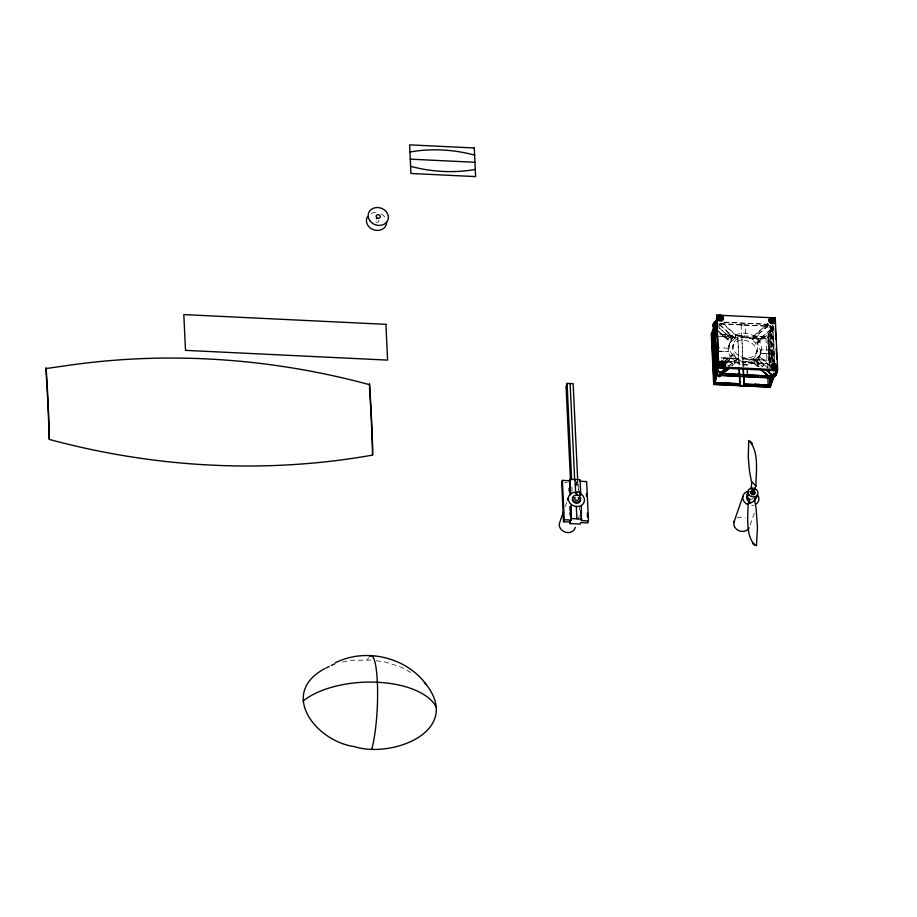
<?xml version="1.0" encoding="UTF-8"?>
<svg xmlns="http://www.w3.org/2000/svg" width="917" height="917" viewBox="0 0 917 917"><rect width="100%" height="100%" fill="white"/><g stroke="black" fill="none" stroke-linecap="round" stroke-linejoin="round"><path stroke-width="0.69" stroke-dasharray="4.58 3.44" d="M760.491 351.383C759.792 346.454 761.248 358.398 758.118 359.155L767.586 367.637M728.098 349.985L729.623 342.981M744.913 336.699C721.908 337.399 734.735 372.256 753.189 358.765C766.039 346.832 747.47 330.04 734.953 338.396L719.169 324.263M733.566 344.093C730.436 357.424 753.212 364.118 757.259 350.775M756.101 354.1C759.242 340.78 736.466 334.086 732.419 347.417M565.227 506.631L567.027 501.416M576.667 483.637L577.366 481.631M578.616 490.354L578.868 483.225M578.019 519.515L579.372 515.606M722.665 334.751L726.814 334.625C728.889 337.915 720.819 337.525 722.779 334.43M724.659 336.012L728.109 339.107L724.659 336.012L727.892 333.077L731.342 336.172L728.109 339.107M727.892 333.077L731.296 336.333M723.754 357.997L738.861 358.409L721.576 358.054M728.281 348.208L720.395 347.83M728.476 346.305L731.56 339.038L718.928 327.724M719.1 331.645L730.677 342.018L731.72 339.015L735.835 335.427L722.149 323.174M730.677 342.018L734.792 338.43L735.835 335.427M734.953 338.396L736.099 335.072L722.424 322.818M741.028 324.973L745.131 325.008L745.681 336.631M737.658 335.473L741.807 335.347L742.736 359.074L767.048 360.094L742.793 358.914M729.141 360.908L732.649 363.843L730.471 365.86M738.701 358.879L737.738 337.261L720.097 336.413M726.883 361.573L731.136 357.848L732.282 354.524L725.095 360.805M726.287 362.398L731.434 357.905L732.465 354.902L736.936 358.902L735.893 361.906L731.777 365.493M741.807 335.347L743.114 366.949M731.961 365.872L736.076 362.284L737.234 358.96L730.035 365.241M738.999 365.321L739.033 361.986L724.04 361.264M742.908 358.604L757.901 359.326L758.072 362.903L742.908 362.662L767.22 363.671L742.965 362.502M742.908 364.737L747 364.771L747.126 367.35M747.802 337.147L752.444 339.244L753.602 335.92L768.01 323.334M770.108 325.718L773.673 328.916L757.213 343.302L752.742 339.29L753.785 336.287L768.194 323.712M755.929 337.513L759.391 340.608L755.929 337.513L759.161 334.579L762.566 337.834L759.161 334.579M757.213 343.302L758.244 340.287L773.684 326.807M773.398 353.939L760.262 353.297L773.398 353.939L773.283 350.202L760.101 349.721L757.396 343.669L758.542 340.345L773.982 326.865M736.076 362.284C741.223 365.47 748.18 366.066 753.568 363.121L754.725 359.796L762.096 366.399M758.061 366.548L753.843 362.777L754.886 359.762L759.001 356.174L769.523 365.608M759.001 356.174L757.786 359.647L758.072 362.903M758.118 359.155L759.276 355.83L768.744 364.313M760.055 355.223L761.202 351.887M766.039 338.625L741.727 337.616L766.039 338.625L766.99 360.243M758.967 366.743L757.236 365.195L760.468 362.261L763.918 365.356L760.468 362.261M773.02 361.848L771.059 327.06L767.655 336.917L769.134 368.393M769.134 362.845L767.919 337.089L771.392 327.082M769.065 334.865L768.022 337.869L769.065 334.865C770.131 380.544 769.844 368.107 769.386 334.877M769.764 332.86C772.458 318.245 768.664 355.521 771.094 354.34L770.085 332.871M774.796 362.364L773.214 328.641L772.297 330.647L773.799 362.547M773.214 328.641L772.607 330.384L774.131 362.696M770.773 354.317L771.816 351.314L770.807 329.856M771.094 354.34L771.816 351.314M769.948 359.349L772.55 351.83L773.295 351.864L769.982 359.923M770.246 359.9C767.861 369.184 771.335 353.87 770.383 362.765M771.14 362.192C771.266 356.014 772.653 347.589 771.461 362.204M754.313 513.153L749.808 526.175A8.207 7.027 19.1 0 0 749.888 524.329M728.167 338.946L731.342 336.172M725.267 361.183L732.465 354.902M752.444 339.244L768.916 324.859M752.742 339.29L769.214 324.916M729.198 360.748L725.966 363.682L728.557 366.009M728.706 366.078L736.936 358.902M759.391 340.608L762.623 337.674M757.396 343.669L773.856 329.295L769.902 325.753M753.843 362.777L757.958 359.189L767.426 367.671M757.236 365.195L760.411 362.421M761.798 367.201L763.918 365.356M342.477 662.108L350.409 660.263L371.316 660.08M724.659 322.119L768.251 324.228L767.655 325.971L718.435 323.598M723.662 322.36L767.942 324.492L767.346 326.234L718.768 323.896M719.822 334.774L767.919 337.089M719.146 336.528L737.692 337.422M719.306 351.177L728.499 351.624L717.942 351.28M721.117 357.871L738.758 358.719M726.654 361.711L738.919 362.307M726.023 361.848L738.861 362.467M564.517 482.537L567.348 482.674M574.558 484.554L578.352 484.726M376.268 660.756L384.934 661.936L401.233 667.175L412.249 673.227M753.785 336.287L758.244 340.287M719.008 324.286L734.792 338.43M719.088 327.701L731.72 339.015M754.886 359.762L762.256 366.364M757.293 365.035L759.012 366.582M718.263 331.495L730.402 342.373M753.568 363.121L757.786 366.892M731.434 357.905L735.893 361.906M727.743 365.069L729.473 366.617M731.136 357.848L728.82 353.71L728.155 349.824M772.905 328.905L774.475 362.192M771.059 327.06L772.744 362.742M771.976 354.89L772.32 362.043M770.567 359.923L770.704 362.777M768.354 337.88L769.363 359.349M767.22 363.671L767.357 368.118M756.777 338.178C758.497 334.865 750.943 334.499 752.742 337.983M743.079 362.181L743.263 366.284M741.085 324.813L741.578 336.585M742.965 364.576L743.022 367.316M737.772 335.152L739.228 366.089M723.868 357.676L723.868 360.381M579.406 507.216L579.533 510.024M577.756 481.505L578.157 490.01M576.575 481.666L576.85 487.34M571.956 486.881L572.162 491.134M569.56 512.351L569.698 515.159M371.087 213.489A10.259 8.792 19.1 0 1 378.71 212.962M381.197 213.97A10.259 8.792 19.1 0 1 386.16 219.633M378.778 220.103A2.052 1.754 19.1 0 1 376.933 222.258A2.052 1.754 19.1 0 1 374.881 219.92M753.648 505.175A8.207 7.027 19.1 0 1 751.596 505.416M737.165 518.082A8.207 7.027 19.1 0 1 745.212 518.105M753.017 498.493A2.052 1.754 19.1 0 1 750.782 499.215M772.572 325.512A1.972 1.685 19.1 0 1 768.801 324.515M720.372 323.277A1.972 1.685 19.1 0 1 718.619 323.873M773.616 325.902A3.404 2.911 19.1 0 1 769.111 328.424A3.404 2.911 19.1 0 1 767.793 323.518M772.263 325.627A2.052 1.754 19.1 0 1 769.787 327.426A2.052 1.754 19.1 0 1 768.629 324.549M721.771 323.403A3.404 2.911 19.1 0 1 718.55 326.211M720.407 323.139A2.052 1.754 19.1 0 1 718.733 325.031M367.602 659.575A51.077 8.54 -87.2 0 1 368.68 657.535M733.508 336.768L731.078 339.611A16.414 14.053 19.1 0 0 731.755 353.916L737.91 359.441A16.414 14.053 19.1 0 0 754.083 360.221L759.757 355.269A16.414 14.053 19.1 0 0 759.081 340.952L752.914 335.439A16.414 14.053 19.1 0 0 736.752 334.659L733.508 336.768"/><path stroke-width="1.38" d="M722.527 317.614L720.602 317.523C719.066 320.01 716.166 316.376 719.891 317.809L719.925 315.78L720.521 315.815C719.593 318.268 725.209 317.97 720.51 318.371L720.636 319.712M720.487 317.844L720.521 315.815M720.154 363.407L722.057 363.82L722.08 361.791L722.676 361.814L722.653 363.854L724.717 364.152L720.154 363.407C719.983 364.874 722.413 364.553 722.756 363.533L724.694 363.625M722.653 363.854L722.676 361.814M771.954 365.917L773.833 366.296L773.856 364.267L774.452 364.29C772.699 367.43 779.771 365.86 774.567 366.536L771.942 365.883C771.77 367.339 774.189 367.018 774.533 366.009L776.47 366.101M774.429 366.33L774.452 364.29M754.565 500.888L754.657 496.716M748.089 503.811C748.226 513.829 744.707 538.554 756.456 545.821L757.442 527.55L756.17 509.118L754.76 500.797L751 502.688M771.827 318.933L772.492 318.44C771.598 320.881 777.158 320.606 772.492 320.996L772.607 322.337M751.092 489.3L751.757 482.147M755.917 486.044C755.883 472.255 759.7 451.519 748.753 440.435L748.261 457.285L749.487 470.914L751.355 481.23L755.917 486.044L755.081 487.97M49.289 439.381L49.266 432.824A513.898 85.98 -87.2 0 0 46.458 373.185L46.079 367.877L46.205 373.918A411.492 68.844 -87.2 0 1 49.014 433.569L49.254 439.403A667.003 571.131 19.1 0 0 372.589 455.096L372.68 448.711A513.898 85.98 -87.2 0 0 369.872 389.072L369.494 383.776L369.62 389.805A411.492 68.844 -87.2 0 1 372.428 449.456L372.589 455.096M335.141 662.899C365.654 647.391 406.288 657.134 426.405 684.712C462.351 731.709 391.593 758.519 354.478 746.644C316.182 741.326 278.229 693.619 324.767 668.619M715.558 350.924L713.392 357.183L715.203 347.417M713.392 357.183L715.214 349.079L715.994 349.675L715.249 349.652L715.317 351.154L717.942 351.28M748.043 504.155L749.728 499.341M748.249 504.086L749.808 499.203M577.687 480.084L573.148 383.684L567.084 383.386L566.053 386.401L570.454 479.958M580.805 495.18L580.083 479.729L569.973 479.236L569.457 480.737L562.385 480.393L561.685 482.399L563.542 521.75L570.615 522.094L570.087 523.596L580.197 524.077L580.713 522.575L587.797 522.919L588.485 520.913L586.639 481.563L579.555 481.23M563.428 511.835L559.37 523.561A8.207 7.027 19.1 0 0 565.972 532.353A8.207 7.027 19.1 0 0 575.314 527.321M567.485 500.12L568.38 497.518M563.542 521.75L564.23 519.744L562.385 480.393M564.23 519.744L571.302 520.088L571.234 505.932M588.485 520.913L581.412 520.569L581.332 506.425M716.395 320.629L713.667 323.013L712.52 326.337L717.254 330.59M716.911 320.297L713.827 322.99L712.796 325.993L718.057 330.705M716.658 315.093L718.745 367.923L777.307 370.743L777.65 369.746L775.22 317.924L716.658 315.093L718.745 367.923M773.616 374.354L773.742 377.162L770.28 387.18L713.69 384.452L711.328 334.361L713.93 326.853M716.842 369.115L714.492 325.822L713.884 327.564L715.936 371.121L716.532 369.379M713.839 328.057L711.707 334.224L714.068 384.303L770.005 386.997L773.421 377.139L773.318 374.904M714.824 326.12L714.217 327.862L716.246 370.858L714.687 372.21L719.627 376.646L728.877 368.565M712.807 332.149L711.764 335.152L713.094 356.633L713.816 353.607L713.128 332.16M714.824 351.624L713.495 330.143L714.859 327.151M713.437 336.252L714.114 350.558M719.891 317.809L719.925 315.78M720.51 318.371L720.005 317.488L718 317.397M714.503 351.612L715.868 348.62L715.18 350.626M713.094 356.633L713.793 354.627M713.357 356.621L714.664 352.862M713.976 357.183L712.945 360.198L714.309 357.206L714.985 378.652L714.274 381.667L713.266 360.209M716.704 374.663L715.684 376.646L714.675 355.188L716.039 352.197L715.134 358.066M714.618 361.298L715.019 369.872M714.687 372.21L715.833 368.886L718.917 366.192M725.622 368.772L720.487 373.265L719.444 376.268L714.973 372.268L716.017 369.264L718.08 367.465M715.684 376.646L716.727 373.643M714.618 380.67L715.111 374.377M713.69 384.452L717.151 374.434L717.266 369.975L717.484 374.445L714.068 384.303M715.627 382.756L739.927 383.764L715.627 382.756L715.271 374.01M722.057 363.82L722.08 361.791M719.627 376.646L720.773 373.322L726.952 367.935M721.473 373.815L720.877 375.557L770.097 377.93L770.704 376.188L721.794 373.54L770.704 376.188M724.934 383.042L729.084 382.916C731.158 386.206 723.089 385.816 725.049 382.721M739.962 385.713L744.168 385.427L743.458 370.388M774.498 320.239L770.142 320.732L769.971 320.022L771.862 320.434L771.896 318.405M772.492 320.996L771.976 320.113L769.982 320.056M774.865 318.921L775.22 317.924M755.035 384.166L755.012 386.275L755.035 384.166L759.081 384.361L759.058 386.47L759.081 384.361M770.36 375.878L769.764 377.621L764.044 377.345M773.833 366.296L773.856 364.267M758.187 384.808L768.228 385.129L743.916 384.12L755.333 384.67M774.556 368.175C774.899 364.53 773.994 370.606 773.856 366.823M771.461 379.145L772.618 375.821L777.158 371.855L776.011 375.179L771.461 379.145L759.884 368.783M770.005 386.997L769.535 376.979L771.736 378.801L772.779 375.798L767.518 371.076M771.117 378.503C769.627 390.459 771.335 383.375 771.449 378.515M772.641 377.357L772.274 379.374M771.736 378.801L775.851 375.213L776.882 372.21M733.852 522.415L742.873 496.372M718.447 317.236L718.32 317.454A1.972 1.685 19.1 0 0 718.401 318.761M772.481 365.551L772.252 365.929A1.972 1.685 19.1 0 0 772.343 367.247A2.052 1.754 19.1 0 1 772.515 365.425M748.112 503.914L750.977 502.699M724.671 364.187L722.791 364.06L722.86 365.723L722.264 365.7L722.195 364.026L720.189 363.934M714.973 372.268L718.057 369.574M723.559 372.68L728.694 368.187M776.401 366.697L774.452 366.857M326.016 668.034L329.203 666.499M331.335 665.49L334.533 663.954M45.861 368.577L72.156 364.84A667.003 571.131 19.1 0 1 369.264 384.601M752.49 489.185L754.874 489.919M753.636 494.423L751.298 493.724M720.2 315.322L719.146 315.253A3.404 2.911 19.1 0 0 716.876 317.248L716.945 318.784A3.404 2.911 19.1 0 0 719.421 320.996L721.152 321.076A3.404 2.911 19.1 0 0 723.433 319.093L723.353 317.557A3.404 2.911 19.1 0 0 720.888 315.345M410.277 159.157L474.949 162.275M719.845 316.72L720.441 316.755M718.022 317.924L720.028 318.016L720.109 319.689L720.705 319.712L720.624 318.05L722.55 318.142M769.993 320.549L771.999 320.641L772.676 322.337L772.595 320.675L774.533 320.767M719.914 318.337L720.567 319.425M771.896 320.961L772.538 322.039M713.495 330.143L714.228 338.74M711.328 334.361L717.186 334.487M714.813 336.161L717.461 336.287M714.859 336.321L717.713 336.459M715.145 347.577L719.088 347.761M715.375 350.993L718 351.119M715.994 361.195L718.641 361.321M716.039 361.367L718.894 361.504M722 362.731L722.596 362.754M773.776 365.207L774.372 365.23M771.965 366.41L773.971 366.502L774.04 368.164M773.902 367.877L774.498 367.9M719.1 366.915L777.65 369.746M725.473 375.489L739.755 376.176M744.799 376.417L758.325 377.07M755.127 385.954L759.161 386.149M752.479 488.853L755.046 489.208M751.046 492.383L754.817 492.567M753.648 494.756L751.585 494.664M571.83 518.586L581.928 519.068M720.017 315.196L720.9 315.437A2.74 2.338 19.1 0 1 722.883 317.213L722.94 318.451A2.74 2.338 19.1 0 1 721.117 320.044L719.719 319.976A2.74 2.338 19.1 0 1 717.736 318.199L717.679 316.973A2.74 2.338 19.1 0 1 719.501 315.368M722.172 361.206L723.043 361.344A3.404 2.911 19.1 0 1 725.519 363.568L725.588 365.104A3.404 2.911 19.1 0 1 723.318 367.087L721.576 367.006A3.404 2.911 19.1 0 1 719.111 364.783L719.031 363.247A3.404 2.911 19.1 0 1 721.312 361.264L723.066 361.447A2.74 2.338 19.1 0 1 725.049 363.224L725.106 364.462A2.74 2.338 19.1 0 1 723.272 366.055L721.885 365.986A2.74 2.338 19.1 0 1 719.902 364.209L719.845 362.972A2.74 2.338 19.1 0 1 721.668 361.378M721.243 316.846L720.785 316.606A1.972 1.685 19.1 0 0 719.306 316.56A2.052 1.754 19.1 0 1 721.347 316.892M775.186 365.321L774.727 365.092A1.972 1.685 19.1 0 0 773.73 364.943M754.049 544.881L754.806 545.317M424.399 682.936L426.405 684.712M750.266 441.329L750.966 441.948M773.902 373.299L776.011 375.179M773.742 373.322L775.851 375.213M713.827 322.99L715.936 324.87M713.667 323.013L717.873 326.784M766.303 370.17L772.618 375.821M764.365 372.199L767.529 375.03M715.833 368.886L720.773 373.322M716.017 369.264L720.487 373.265M752.605 543.403L753.465 544.4M751.504 442.567L752.284 443.771M775.301 328.171L775.839 339.531M776.24 348.036L776.768 359.395M777.169 367.9L777.307 370.743M772.412 319.368L772.458 320.469M771.816 319.345L771.862 320.434M770.269 378.664L770.544 384.383M769.879 377.219L770.28 387.18M767.758 375.11L768.171 385.289M747.183 368.645L747.435 375.259M752.846 490.801A1.914 1.639 19.1 0 1 754.599 493.392A1.914 1.639 19.1 0 1 751.332 493.231A1.914 1.639 19.1 0 1 752.846 490.801A2.052 1.754 19.1 0 1 754.748 493.484A2.052 1.754 19.1 0 1 751.241 493.312A2.052 1.754 19.1 0 1 752.868 490.721L753.006 494.137M743.641 376.807L744.054 385.748M743.137 368.451L743.389 375.064M739.194 368.026L740.019 385.553M739.136 368.187L739.881 383.925M715.329 328.848L717.197 368.554M714.492 325.822L716.658 372.21M714.63 347.325L714.767 350.191M715.535 366.651L715.673 369.505M715.81 372.371L716.005 376.658M713.266 335.026L713.999 350.764M714.309 357.206L714.905 370.078M586.399 493.403L586.536 496.223M587.327 513.084L587.522 517.303M580.025 491.065L580.22 495.283M580.954 510.735L581.412 520.569M575.028 479.476L575.693 493.529M576.289 506.184L576.885 518.827M570.122 383.535L574.672 479.935M567.084 383.386L571.623 479.786M569.973 479.236L570.706 494.699M569.457 480.737L570.122 494.79M570.649 506.035L571.302 520.088M569.021 488.36L569.159 491.168M569.881 506.631L570.087 510.849M569.961 520.787L570.087 523.596M386.607 221.96A10.259 8.792 19.1 0 1 374.296 229.984A10.259 8.792 19.1 0 1 367.545 216.584M376.245 218.727A2.052 1.754 19.1 0 1 376.761 218.682M475.281 169.439A133.401 114.224 19.1 0 1 410.61 166.309M409.933 152.004A133.401 114.224 19.1 0 1 474.605 155.122M756.88 495.833A5.101 4.367 19.1 0 1 754.542 499.559M749.521 499.318A5.101 4.367 19.1 0 1 749.155 491.615M757.453 494.699A8.207 7.027 19.1 0 1 755.516 504.476M747.458 504.442A8.207 7.027 19.1 0 1 742.77 497.289A8.207 7.027 19.1 0 1 748.043 491.329M749.178 527.905A8.207 7.027 19.1 0 1 738.449 530.485A8.207 7.027 19.1 0 1 734.483 520.684M749.991 501.92A4.104 3.519 19.1 0 1 747.894 495.845M754.92 498.71A4.104 3.519 19.1 0 1 754.462 500.476M755.264 497.713A4.104 3.519 19.1 0 1 754.198 500.178M749.349 500.51A4.104 3.519 19.1 0 1 747.63 495.558M579.75 493.208A8.207 7.027 19.1 0 1 584.335 501.278A8.207 7.027 19.1 0 1 577.102 506.562L576.701 506.551A8.207 7.027 19.1 0 1 568.288 498.252A8.207 7.027 19.1 0 1 577.733 492.486M578.1 497.461A2.052 1.754 19.1 0 1 578.214 499.994A2.052 1.754 19.1 0 1 575.36 499.857A2.052 1.754 19.1 0 1 575.246 497.323M579.796 498.046A4.104 3.519 19.1 0 1 578.845 502.699A4.104 3.519 19.1 0 1 573.4 501.817A4.104 3.519 19.1 0 1 573.412 496.991M579.464 496.269A4.104 3.519 19.1 0 1 578.902 501.851A4.104 3.519 19.1 0 1 572.873 499.398A4.104 3.519 19.1 0 1 576.564 495.077M773.329 364.92A2.052 1.754 19.1 0 1 774.361 364.863M774.876 365.012A2.052 1.754 19.1 0 1 775.346 365.275M776.149 366.513A2.052 1.754 19.1 0 1 776.034 367.419M720.51 364.691A2.052 1.754 19.1 0 1 720.338 363.762M721.083 362.628A2.052 1.754 19.1 0 1 723.547 362.777M723.926 363.132A2.052 1.754 19.1 0 1 724.201 363.556M724.361 364.473A2.052 1.754 19.1 0 0 724.35 364.015A1.972 1.685 19.1 0 1 724.247 364.462M772.32 322.52A2.052 1.754 19.1 0 1 771.793 322.486M770.154 321.294A2.052 1.754 19.1 0 1 770.727 319.231M773.891 321.535A2.052 1.754 19.1 0 0 774.005 320.618A1.972 1.685 19.1 0 1 773.959 321.512M720.98 319.93A2.052 1.754 19.1 0 1 719.432 319.827M718.309 318.795A2.052 1.754 19.1 0 1 718.263 317.431M722 317.66A2.052 1.754 19.1 0 1 722.16 318.589M772.492 322.509A1.972 1.685 19.1 0 1 771.484 322.36M770.383 321.386A1.972 1.685 19.1 0 1 770.291 320.079L770.521 319.689A1.972 1.685 19.1 0 1 770.853 319.391M773.214 319.471A1.972 1.685 19.1 0 1 773.593 319.804M775.358 368.049A1.972 1.685 19.1 0 1 774.934 368.267M776 366.491A1.972 1.685 19.1 0 1 775.92 367.373M720.407 364.336A1.972 1.685 19.1 0 1 720.475 363.453M721.049 362.777A1.972 1.685 19.1 0 1 722.951 362.616M721.415 319.575A1.972 1.685 19.1 0 1 719.513 319.735M722.057 318.004A1.972 1.685 19.1 0 1 722.092 318.463M717.679 326.074A3.404 2.911 19.1 0 1 716.613 320.595M716.601 319.85A3.404 2.911 19.1 0 1 716.521 318.314M723.937 369.276A3.404 2.911 19.1 0 1 719.02 371.614A3.404 2.911 19.1 0 1 718.779 366.468M724.441 367.327A3.404 2.911 19.1 0 1 719.696 367.098M719.134 366.456A3.404 2.911 19.1 0 1 719.501 362.903M722.699 362.284A3.404 2.911 19.1 0 1 723.524 362.616M775.622 371.018A3.404 2.911 19.1 0 1 772.114 374.549A3.404 2.911 19.1 0 1 769.443 369.998M776.275 369.838A3.404 2.911 19.1 0 1 772.252 370.113M303.011 701.069A73.371 35.855 -2.7 0 1 377.334 682.248A73.371 35.855 -2.7 0 1 436.4 707.5M371.809 749.006A51.077 8.54 -87.2 0 0 377.334 682.248A51.077 8.54 -87.2 0 0 369.769 656.228M768.847 319.873L768.927 321.408A3.404 2.911 19.1 0 0 771.392 323.621L773.134 323.701A3.404 2.911 19.1 0 0 775.404 321.718L775.335 320.182A3.404 2.911 19.1 0 0 772.859 317.97L771.128 317.878A3.404 2.911 19.1 0 0 768.847 319.873M769.65 319.586L769.707 320.824A2.74 2.338 19.1 0 0 771.701 322.601L773.088 322.669A2.74 2.338 19.1 0 0 774.922 321.076L774.854 319.838A2.74 2.338 19.1 0 0 772.871 318.061L771.484 317.993A2.74 2.338 19.1 0 0 769.65 319.586M770.819 365.723L770.888 367.258A3.404 2.911 19.1 0 0 773.352 369.471L775.094 369.562A3.404 2.911 19.1 0 0 777.364 367.579L777.295 366.032A3.404 2.911 19.1 0 0 774.819 363.82L773.088 363.74A3.404 2.911 19.1 0 0 770.819 365.723M771.621 365.447L771.678 366.685A2.74 2.338 19.1 0 0 773.661 368.462L775.06 368.531A2.74 2.338 19.1 0 0 776.882 366.938L776.825 365.7A2.74 2.338 19.1 0 0 774.842 363.923L773.444 363.854A2.74 2.338 19.1 0 0 771.621 365.447M474.272 147.969L409.601 144.852L410.942 173.473L475.614 176.591L474.272 147.969M385.908 324.343L183.813 314.588L185.498 350.363L387.593 360.106L385.908 324.343M369.7 220.516A10.259 8.792 19.1 0 0 387.203 221.364A10.259 8.792 19.1 0 0 377.815 207.529A10.259 8.792 19.1 0 0 369.7 220.516M376.532 217.283A2.052 1.754 19.1 0 0 380.028 217.444A2.052 1.754 19.1 0 0 378.148 214.681A2.052 1.754 19.1 0 0 376.532 217.283M748.685 494.492A5.101 4.367 19.1 0 0 757.385 494.905A5.101 4.367 19.1 0 0 752.719 488.027A5.101 4.367 19.1 0 0 748.685 494.492M576.759 494.458A2.052 1.754 19.1 0 0 580.255 494.63A2.052 1.754 19.1 0 0 578.375 491.867A2.052 1.754 19.1 0 0 576.759 494.458M773.421 368.221A2.052 1.754 19.1 0 0 774.464 368.405A1.972 1.685 19.1 0 1 773.455 368.21"/></g></svg>
